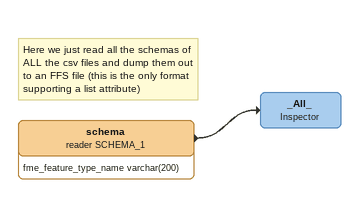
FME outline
Note: Here we just read all the schemas of ALL the csv files and dump them out to an FFS file (this is the only format supporting a list attribute)
schema (reader SCHEMA_1)
    attributes: fme_feature_type_name varchar(200)
    -> _All_
_All_: Inspector
